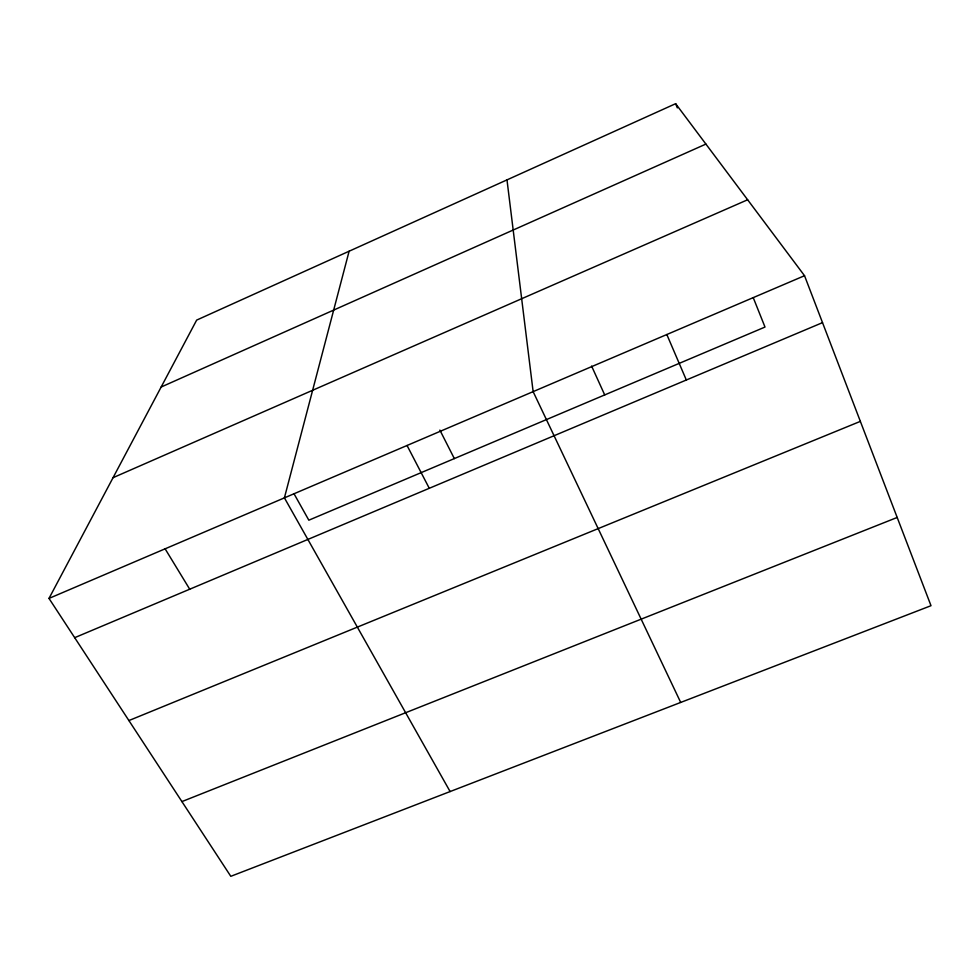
<?xml version="1.0" encoding="UTF-8"?>
<svg xmlns="http://www.w3.org/2000/svg" width="980" height="980" viewBox="0 0 980 980"><rect width="100%" height="100%" fill="white"/><g stroke="black" fill="none" stroke-linecap="round" stroke-linejoin="round"><path stroke-width="1.47" d="M349.113 251.223L284.408 497.852L450.114 791.558M49 598.413L196.662 320.105L675.636 103.684L804.531 275.711L931 605.701L230.802 876.316L49 598.413L804.531 275.711M161.149 387.026L705.906 144.085M113.055 477.677L747.63 199.773M74.688 637.674L822.514 322.641M128.907 720.557L860.354 421.376M181.925 801.591L897.178 517.465M165.106 548.812L189.716 589.213M294.147 493.994L308.835 520.196L765 327.051L753.302 297.798M407.043 445.484L429.277 488.297M439.873 430.098L454.34 458.591M680.696 702.439L533.132 391.632L506.991 179.891M591.601 366.079L604.709 394.928M666.829 334.523L686.331 380.007M675.636 103.684L677.327 107.886"/></g></svg>
